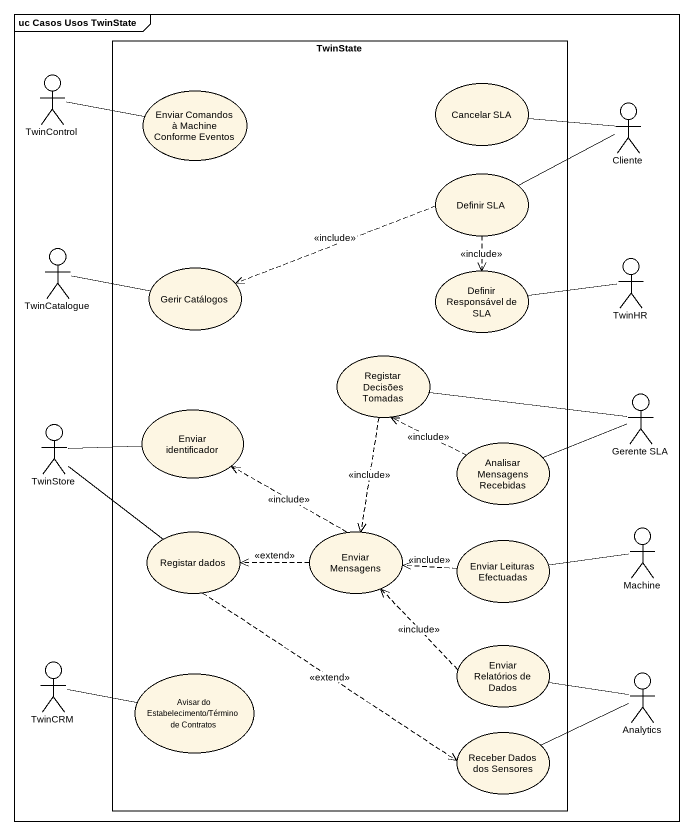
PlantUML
@startuml
mainframe uc Casos Usos TwinState
actor TwinControl
rectangle TwinState {
  usecase "Enviar Comandos à Machine Conforme Eventos" as Enviar_Comandos_à_Machine
  usecase "Cancelar SLA" as Cancelar_SLA
  usecase "Definir SLA" as Definir_SLA
  usecase "Gerir Catálogos" as Gerir_Catálogos
  usecase "Definir Responsável de SLA" as Definir_Responsável_de_SLA
  usecase "Registar Decisões Tomadas" as Registar_Decisões_Tomadas
  usecase "Enviar identificador" as Enviar_identificador
  usecase "Analisar Mensagens Recebidas" as Analisar_Mensagens_Recebidas
  usecase "Registar dados" as Registar_dados
  usecase "Enviar Mensagens" as Enviar_Mensagens
  usecase "Enviar Leituras Efectuadas" as Enviar_Leituras_Efectuadas
  usecase "Avisar do Estabelecimento/Término de Contratos" as Avisar_do_Estabelecimento
  usecase "Enviar Relatórios de Dados" as Enviar_Relatórios_de_Dados
  usecase "Receber Dados dos Sensores" as Receber_Dados_dos_Sensores
}
actor Cliente
actor TwinCatalogue
actor TwinHR
actor "Gerente SLA" as Gerente_SLA
actor TwinStore
actor Machine
actor TwinCRM
actor Analytics
TwinControl -right- Enviar_Comandos_à_Machine
Cliente -left- Cancelar_SLA
Cliente -left- Definir_SLA
Definir_SLA .left.> Gerir_Catálogos : <<include>>
Definir_SLA ..> Definir_Responsável_de_SLA : <<include>>
TwinCatalogue -right- Gerir_Catálogos
TwinHR -left- Definir_Responsável_de_SLA
Registar_Decisões_Tomadas ..> Enviar_Mensagens : <<include>>
Gerente_SLA -left- Registar_Decisões_Tomadas
Gerente_SLA -left- Analisar_Mensagens_Recebidas
TwinStore -right- Enviar_identificador
TwinStore -- Registar_dados
Analisar_Mensagens_Recebidas .up.> Registar_Decisões_Tomadas : <<include>>
Registar_dados ..> Receber_Dados_dos_Sensores : <<extend>>
Enviar_Mensagens .up.> Enviar_identificador : <<include>>
Enviar_Mensagens .left.> Registar_dados : <<extend>>
Enviar_Leituras_Efectuadas .left.> Enviar_Mensagens : <<include>>
Machine -left- Enviar_Leituras_Efectuadas
TwinCRM -right- Avisar_do_Estabelecimento
Enviar_Relatórios_de_Dados .up.> Enviar_Mensagens : <<include>>
Analytics -left- Enviar_Relatórios_de_Dados
Analytics -left- Receber_Dados_dos_Sensores
@enduml
